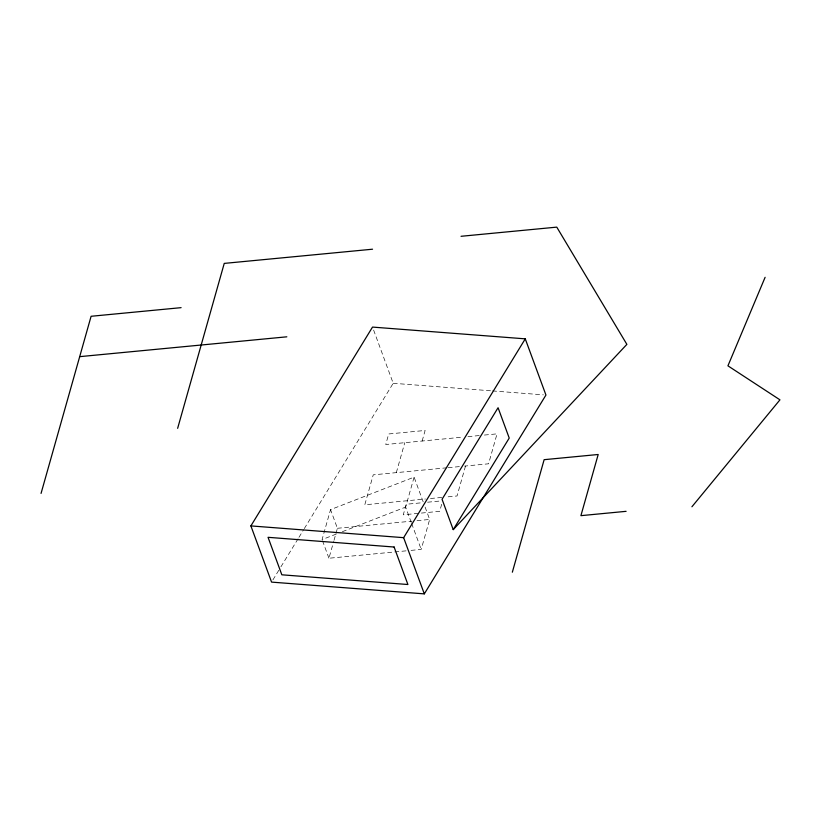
<?xml version="1.0" encoding="UTF-8"?>
<svg xmlns="http://www.w3.org/2000/svg" width="821" height="821" viewBox="0 0 821 821"><rect width="100%" height="100%" fill="white"/><g stroke="black" fill="none" stroke-linecap="round" stroke-linejoin="round"><path stroke-width="0.62" stroke-dasharray="4.11 3.08" d="M423.174 501.826L414.092 477.145L330.545 509.625L322.078 539.582L337.595 533.547M406.026 550.86L328.944 558.239L333.685 541.46M334.024 540.269L337.41 528.283L330.545 509.625M396.317 472.639L404.774 442.683M422.148 441.021L425.124 430.471L388.713 433.96L385.737 444.51L462.911 437.121M411.249 522.372L405.625 507.091L414.092 477.145M411.085 550.378L421.194 549.403L429.66 519.457L424.898 506.526M441.677 504.289L439.697 511.319L403.275 514.808L406.262 504.258L422.589 502.688M465.507 466.02L457.04 495.966L445.67 497.054M272.9 579.924L280.248 567.906M280.915 566.808L298.29 538.412M298.967 537.314L303.637 529.668M304.314 528.58L393.197 383.284L373.401 329.478M342.367 531.69L405.625 507.091M467.96 436.639L479.341 435.551M484.39 435.058L497.033 433.857L488.567 463.803L464.553 466.102M446.86 467.796L373.247 474.846L364.791 504.802L425.442 498.994M448.122 467.683L459.503 466.595M430.502 498.511L444.397 497.177M427.608 502.206L440.159 501.005M337.41 528.283L411.968 521.15M417.017 520.658L429.66 519.457M393.197 383.284L491.204 390.827M492.487 390.929L543.399 394.85M411.68 523.552L421.194 549.403M322.509 540.741L328.944 558.239"/><path stroke-width="1.23" d="M41.05 493.421L91.1 316.28L181.102 307.659M177.644 428.336L224.246 263.397L372.549 249.204M512.345 572.196L544.138 459.678L598.191 454.495L580.909 515.66L626.105 511.329M765.11 277.313L727.929 365.827L779.95 399.837L691.918 506.773M250.887 525.912L372.518 327.086L525.266 338.847L545.944 395.045L424.313 593.87L271.566 582.11L250.887 525.912L403.634 537.673L525.266 338.847M453.223 529.627L509.225 438.075L498.07 407.729L442.057 499.281L453.223 529.627L626.875 344.368L556.771 227.13L461.033 236.294M79.699 356.653L286.837 336.815M403.634 537.673L424.313 593.87M394.111 547.022L268.046 537.314L281.839 574.803L407.904 584.511L394.111 547.022"/></g></svg>
